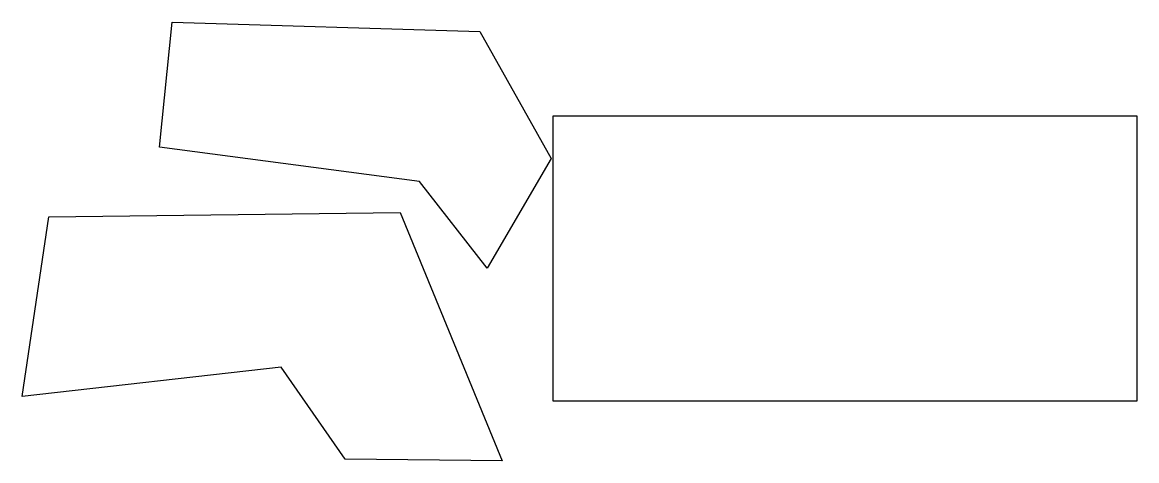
# Model space of a CAD drawing. Extents: x -3.32 to 4.11, y -0.78 to 2.14.
import ezdxf

# ---------------------------------------------------------------- set-up
doc = ezdxf.new("R2010")
doc.units = 0
doc.layers.add('Layer_1', color=7, linetype='CONTINUOUS')

msp = doc.modelspace()

# ---------------------------------------------------------------- linework, layer by layer
at = {"layer": 'Layer_1', "color": 7}
for points in [[(-2.406397, 1.306598), (-2.321005, 2.13709), (-0.27159, 2.075573), (0.204167, 1.2297), (-0.222795, 0.499174), (-0.674154, 1.075905), (-2.406397, 1.306598)], [(0.216931, 1.513228), (4.10582, 1.513228), (4.10582, -0.386243), (0.216931, -0.386243), (0.216931, 1.513228)], [(-3.320388, -0.354339), (-3.144173, 0.841659), (-0.803032, 0.87083), (-0.123346, -0.782175), (-1.168048, -0.772452), (-1.595999, -0.159868), (-3.320388, -0.354339)]]:
    msp.add_lwpolyline(points, close=True, dxfattribs=at)

doc.saveas('drawing.dxf')
